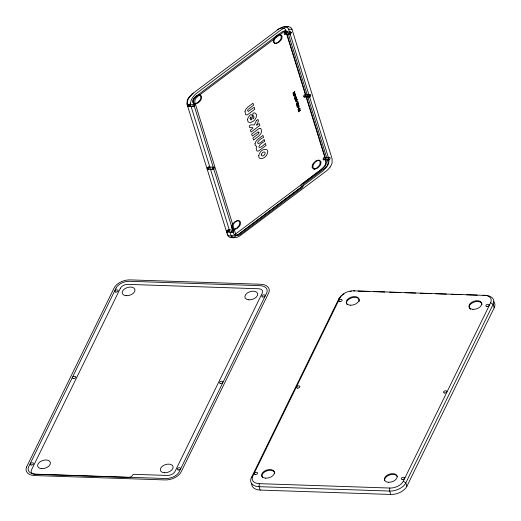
<?xml version="1.0" encoding="UTF-8"?>
<svg xmlns="http://www.w3.org/2000/svg" width="521" height="521" viewBox="0 0 521 521"><rect width="100%" height="100%" fill="white"/><g stroke="black" fill="none" stroke-linecap="round" stroke-linejoin="round"><path stroke-width="0.78" d="M494.201 307.755L493.12 304.362A13.051 7.965 -17.7 0 0 485.344 295.407L353.596 290.809A10.915 6.656 -17.7 0 0 340.102 297.621L252.77 476.174A10.915 6.656 -17.7 0 0 259.269 483.664L259.1 486.679L260.181 490.072L390.737 494.455A13.051 7.965 -17.7 0 0 406.875 486.301L494.201 307.755A13.051 7.965 -17.7 0 0 493.595 301.509M484.146 295.192A10.915 6.656 -17.7 0 1 490.645 302.681L403.319 481.228A10.915 6.656 -17.7 0 1 389.825 488.047L389.649 491.062L390.737 494.455M286.263 32.602L286.263 32.328A0.977 0.593 -17.7 0 0 285.795 31.866M490.645 302.681L493.12 304.362L405.794 482.915A13.051 7.965 -17.7 0 1 389.649 491.062L259.1 486.679A13.051 7.965 -17.7 0 1 251.324 477.724L338.657 299.171L340.102 297.621M404.166 478.806L404.882 477.347M251.324 477.724L252.77 476.174M188.394 104.701L188.218 104.89A2.839 1.732 -17.7 0 0 187.781 105.783L187.781 106.056A0.977 0.593 -17.7 0 0 188.25 106.518M189.266 106.024L189.442 105.835A2.839 1.732 -17.7 0 0 189.878 104.942L189.878 104.669A0.977 0.593 -17.7 0 0 189.41 104.207M284.779 32.361L284.603 32.549A2.839 1.732 -17.7 0 0 284.173 33.442L284.173 33.715A0.977 0.593 -17.7 0 0 284.635 34.178A1.029 0.625 -17.7 0 0 285.593 33.676M285.651 33.683L285.827 33.494A2.839 1.732 -17.7 0 0 286.263 32.602M207.846 167.501L207.664 167.69A2.839 1.732 -17.7 0 0 207.234 168.583L207.234 168.863A0.977 0.593 -17.7 0 0 207.703 169.318M208.713 168.824L208.895 168.635A2.839 1.732 -17.7 0 0 209.325 167.749L209.325 167.469A0.977 0.593 -17.7 0 0 208.856 167.007M304.231 95.161L304.056 95.35A2.839 1.732 -17.7 0 0 303.619 96.242L303.619 96.522A0.977 0.593 -17.7 0 0 304.088 96.978M305.104 96.483L305.28 96.3A2.839 1.732 -17.7 0 0 305.716 95.408L305.716 95.128A0.977 0.593 -17.7 0 0 305.247 94.666M227.293 230.308L227.117 230.49A2.839 1.732 -17.7 0 0 226.687 231.383L226.687 231.663A0.977 0.593 -17.7 0 0 227.149 232.125M228.165 231.63L228.341 231.441A2.839 1.732 -17.7 0 0 228.778 230.549L228.778 230.269A0.977 0.593 -17.7 0 0 228.309 229.813M323.684 157.967L323.502 158.15A2.839 1.732 -17.7 0 0 323.072 159.042L323.072 159.322A0.977 0.593 -17.7 0 0 323.541 159.784M324.55 159.289L324.733 159.1A2.839 1.732 -17.7 0 0 325.163 158.208L325.163 157.928A0.977 0.593 -17.7 0 0 324.694 157.472M193.447 104.786L193.18 105.053A2.839 1.732 -17.7 0 0 192.744 105.945L192.737 106.141A1.029 0.625 -17.7 0 0 193.206 106.694M194.138 106.271L194.405 106.004A2.839 1.732 -17.7 0 0 194.841 105.112L194.847 104.916M289.832 32.445L289.565 32.712A2.839 1.732 -17.7 0 0 289.129 33.605L289.122 33.8A1.029 0.625 -17.7 0 0 289.591 34.353M290.523 33.93L290.79 33.663A2.839 1.732 -17.7 0 0 291.226 32.771L291.232 32.576M212.9 167.586L212.627 167.86A2.839 1.732 -17.7 0 0 212.197 168.745L212.184 168.941M213.584 169.071L213.857 168.804A2.839 1.732 -17.7 0 0 214.287 167.912L214.3 167.723A1.029 0.625 -17.7 0 0 213.825 167.169M309.285 95.252L309.018 95.519A2.839 1.732 -17.7 0 0 308.582 96.411L308.569 96.6A1.029 0.625 -17.7 0 0 309.044 97.153M309.975 96.73L310.242 96.463A2.839 1.732 -17.7 0 0 310.679 95.571L310.685 95.382A1.029 0.625 -17.7 0 0 310.216 94.829M232.346 230.393L232.079 230.66A2.839 1.732 -17.7 0 0 231.643 231.552L231.637 231.741M233.037 231.878L233.304 231.604A2.839 1.732 -17.7 0 0 233.74 230.718L233.747 230.523A1.029 0.625 -17.7 0 0 233.278 229.969M328.738 158.052L328.464 158.319A2.839 1.732 -17.7 0 0 328.035 159.211L328.022 159.406M329.422 159.537L329.695 159.263A2.839 1.732 -17.7 0 0 330.125 158.377L330.138 158.182A1.029 0.625 -17.7 0 0 329.663 157.629M193.271 93.116L189.299 97.349A22.41 13.67 -17.7 0 0 187.586 100.853L187.13 103.275L187.358 105.209L190.719 105.327L230.881 235.004A10.57 6.447 -17.7 0 0 231.409 236.104C233.786 239.093 238.208 237.237 240.643 235.329L326.237 171.09A17.082 10.42 -17.7 0 0 330.053 167.013M282.226 28.994L196.632 93.233A17.082 10.42 -17.7 0 0 192.796 97.349A22.364 13.65 -17.7 0 0 190.966 100.892L190.51 103.106L190.719 105.327M294.248 93.682L294.612 93.415M294.235 94.19L293.883 94.444M294.645 94.972L295.016 94.705M294.632 95.48L294.293 95.727M297.836 105.288L298.207 105.014M297.83 105.796L297.491 106.043M277.582 29.84C279.738 27.952 284.492 26.545 285.742 30.12L325.905 159.797L325.716 163.438A18.736 11.429 -17.7 0 1 324.283 166.368L320.962 169.905L235.368 234.144C233.213 236.039 228.452 237.439 227.208 233.87M297.901 103.568L297.66 103.796A1.85 1.127 -17.7 0 0 297.595 104.135C297.595 106.212 295.544 104.487 296.95 104.259A0.742 0.456 -17.7 0 0 296.768 104.467L296.762 104.793M296.977 104.851C297.042 104.226 298.429 102.149 298.39 103.979A1.452 0.886 -17.7 0 1 297.986 104.526L298.11 103.659M295.746 101.041C295.707 102.429 294.56 99.589 296.963 100.045L297.048 99.153L297.374 100.195L296.299 100.39A0.677 0.417 -17.7 0 0 295.518 100.696M286.185 26.942L286.524 26.851A4.604 2.807 -17.7 0 1 288.373 26.649L290.744 27.457L291.988 29.319L332.151 158.996L332.033 163.008A22.292 13.598 -17.7 0 1 330.106 167.02M288.38 26.643L283.45 26.675L279.217 28.622L191.989 94.08L188.667 97.622A18.736 11.429 -17.7 0 0 187.228 100.553L187.046 104.193L227.521 234.886C228.289 237.869 232.105 237.83 234.496 237.7M231.122 237.556L234.235 236.957L237.283 235.218L322.877 170.979L326.849 166.746A22.41 13.67 -17.7 0 0 328.562 163.242L329.018 160.82L328.79 158.885L288.627 29.209L287.364 27.326L284.954 26.538M234.326 229.357L233.571 229.331A2.299 1.4 -17.7 0 1 232.9 229.214L231.715 227.977L231.832 225.762A11.39 6.949 -17.7 0 1 232.698 223.978L234.899 221.699L237.257 220.676A2.26 1.381 -17.7 0 1 237.823 220.637L238.625 220.67A2.299 1.4 -17.7 0 1 239.295 220.787L240.481 222.024L240.37 224.238A11.39 6.949 -17.7 0 1 239.497 226.016L237.296 228.302L234.938 229.325A2.26 1.381 -17.7 0 1 233.975 229.318A2.494 1.524 -17.7 0 1 233.46 229.142L233.03 228.849M319.073 160.286L318.272 160.26A2.26 1.381 -17.7 0 0 317.706 160.292L315.348 161.321L313.154 163.601A11.39 6.949 -17.7 0 0 312.281 165.378L312.164 167.599L313.349 168.837A2.299 1.4 -17.7 0 0 314.026 168.954L314.827 168.98A2.26 1.381 -17.7 0 0 315.394 168.947L317.751 167.918L319.946 165.639A11.39 6.949 -17.7 0 0 320.819 163.861L320.936 161.64L319.751 160.403A2.299 1.4 -17.7 0 0 319.073 160.286L319.047 160.286A2.24 1.368 -17.7 0 0 318.663 160.299A2.436 1.485 -17.7 0 0 318.155 160.39L316.944 160.859A5.405 3.302 -17.7 0 0 315.628 161.764L313.955 163.627A11.39 6.949 -17.7 0 0 313.082 165.411L312.965 167.625L314.15 168.863A2.299 1.4 -17.7 0 0 314.821 168.98M238.598 220.663L238.625 220.67A2.24 1.368 -17.7 0 0 238.208 220.683A2.436 1.485 -17.7 0 0 237.7 220.767L236.488 221.236A5.405 3.302 -17.7 0 0 235.173 222.141L233.499 224.01A11.39 6.949 -17.7 0 0 232.626 225.788L232.516 228.003A4.884 2.983 -17.7 0 0 233.024 228.856M288.627 29.209L291.988 29.319M284.375 31.078L286.14 31.136A2.149 1.309 -17.7 0 1 286.771 31.247L287.716 32.028A5.269 3.217 -17.7 0 1 287.879 32.406L328.041 162.083L327.93 164.154A10.654 6.499 -17.7 0 1 327.116 165.821L325.228 167.834L303.268 184.33A1.641 1.003 -17.7 0 0 302.89 185.17L302.994 186.388A5.431 3.315 -17.7 0 1 302.369 187.664L240.363 234.411A5.269 3.217 -17.7 0 1 239.849 234.769L238.175 235.466A2.149 1.309 -17.7 0 1 236.808 235.414L235.72 234.255L194.834 102.24L194.939 100.169A10.654 6.499 -17.7 0 1 195.753 98.502L197.641 96.489L283.235 32.25L285.423 31.201A2.149 1.309 -17.7 0 1 286.14 31.136M285.918 31.905L290.725 32.068M284.668 34.145L289.63 34.308M275.121 43.347A2.299 1.4 -17.7 0 1 274.45 43.23L273.264 41.993L273.382 39.778A11.39 6.949 -17.7 0 1 274.248 37.994L276.449 35.715L278.807 34.692A2.26 1.381 -17.7 0 1 279.373 34.653L280.005 34.679M280.174 34.679A2.299 1.4 -17.7 0 1 280.845 34.796L282.03 36.04L281.92 38.254A11.39 6.949 -17.7 0 1 281.047 40.032L278.846 42.318L276.488 43.341A2.26 1.381 -17.7 0 1 275.922 43.373L275.121 43.347A2.26 1.381 -17.7 0 0 275.687 43.315L278.045 42.292L280.174 40.124A11.384 6.942 -17.7 0 0 281.053 38.417L281.255 36.099M195.473 103.757A2.24 1.368 -17.7 0 1 195.088 103.712A2.494 1.524 -17.7 0 1 194.554 103.536L194.131 103.243A4.884 2.983 -17.7 0 1 193.623 102.396L193.727 100.182A11.39 6.949 -17.7 0 1 194.6 98.404L196.267 96.535A5.405 3.302 -17.7 0 1 197.589 95.63L198.801 95.167A2.436 1.485 -17.7 0 1 199.309 95.076A2.24 1.368 -17.7 0 1 199.725 95.063A2.299 1.4 -17.7 0 1 200.396 95.18L201.581 96.418L201.471 98.632A11.39 6.949 -17.7 0 1 200.598 100.416L198.397 102.696L196.039 103.725A2.26 1.381 -17.7 0 1 195.473 103.757L194.672 103.731A2.299 1.4 -17.7 0 1 194.001 103.614L192.816 102.37L192.926 100.156A11.39 6.949 -17.7 0 1 193.799 98.378L196 96.098L198.358 95.069A2.26 1.381 -17.7 0 1 198.924 95.037L199.55 95.056M194.34 104.408L189.377 104.239A1.029 0.625 -17.7 0 0 188.452 104.714M188.283 106.486L193.245 106.649M324.668 157.505L329.63 157.674M323.567 159.745L328.53 159.914M208.83 167.046L213.792 167.208A0.977 0.593 -17.7 0 0 212.939 167.599M227.182 232.086L232.145 232.255A0.977 0.593 -17.7 0 0 232.998 231.865M235.694 235.466L237.459 235.525M358.038 291.128L369.389 291.513M373.446 291.649L384.798 292.027M389.662 292.196L400.206 292.548M405.071 292.711L415.608 293.062M420.48 293.225L431.017 293.584M435.882 293.746L446.425 294.098M451.29 294.261L461.834 294.619M466.699 294.782L477.236 295.133M482.915 295.322L485.344 295.407M259.269 483.664L389.825 488.047M353.596 290.809L354.794 291.024M294.378 94.08L293.87 93.962A1.172 0.716 -17.7 0 0 293.688 94.119M294.782 95.369L294.267 95.252A1.172 0.716 -17.7 0 0 294.091 95.408M297.973 105.685L297.465 105.568A1.172 0.716 -17.7 0 0 297.283 105.724M294.124 93.773L294.632 93.897M294.521 95.063L295.029 95.187M297.712 105.379L298.22 105.496M235.069 235.362L233.962 234.196L193.07 102.181L193.18 100.11A10.654 6.499 -17.7 0 1 193.994 98.443L195.883 96.431L281.477 32.191L283.665 31.143A2.149 1.309 -17.7 0 1 285.026 31.188L285.957 31.97A5.269 3.217 -17.7 0 1 286.114 32.348L326.276 162.024L326.172 164.095A10.654 6.499 -17.7 0 1 325.358 165.763L323.469 167.775L301.503 184.265A1.641 1.003 -17.7 0 0 301.125 185.111L301.229 186.329A5.431 3.315 -17.7 0 1 300.604 187.606L238.598 234.352A5.269 3.217 -17.7 0 1 238.084 234.704L236.41 235.401A2.149 1.309 -17.7 0 1 235.049 235.355M403.319 481.228L405.794 482.915L406.875 486.301M281.236 36.014L280.051 34.77A2.299 1.4 -17.7 0 0 279.373 34.653M299.38 110.693L298.761 111.155M347.103 304.635A6.636 4.044 -17.7 0 1 352.255 297.68A6.636 4.044 -17.7 0 1 359.145 301.516M260.181 490.072A13.051 7.965 -17.7 0 1 251.734 483.364M338.657 299.171A13.051 7.965 -17.7 0 1 343.964 293.87M350.099 291.473A13.051 7.965 -17.7 0 1 351.343 291.239M384.654 480.583A6.636 4.044 -17.7 0 1 389.806 474.911A6.636 4.044 -17.7 0 1 397.276 476.559M262.519 477.575A6.636 4.044 -17.7 0 1 266.759 470.899A6.636 4.044 -17.7 0 1 274.749 473.237M470.509 309.35A6.636 4.044 -17.7 0 1 473.42 302.33A6.636 4.044 -17.7 0 1 482.049 304.414M280.096 34.679A2.247 1.368 -17.7 0 0 279.764 34.699A2.436 1.485 -17.7 0 0 279.249 34.783L278.038 35.252A5.405 3.302 -17.7 0 0 276.723 36.157L275.049 38.02A11.39 6.949 -17.7 0 0 274.183 39.804L274.066 42.019A4.884 2.983 -17.7 0 0 274.574 42.872L275.003 43.158A2.494 1.524 -17.7 0 0 275.537 43.334A2.24 1.368 -17.7 0 0 275.922 43.373M233.571 229.331A2.26 1.381 -17.7 0 0 234.137 229.299L236.495 228.276L238.696 225.99A11.39 6.949 -17.7 0 0 239.569 224.212L239.68 221.998L238.501 220.754A2.299 1.4 -17.7 0 0 237.823 220.637M314.026 168.954A2.26 1.381 -17.7 0 0 314.593 168.921L316.95 167.892L319.145 165.613A11.39 6.949 -17.7 0 0 320.018 163.828L320.135 161.614L318.95 160.377A2.299 1.4 -17.7 0 0 318.279 160.26M324.492 159.276A1.029 0.625 -17.7 0 1 323.567 159.791M323.743 157.974A1.029 0.625 -17.7 0 1 324.668 157.459M305.046 96.476A1.029 0.625 -17.7 0 1 304.114 96.991L309.083 97.114A0.977 0.593 -17.7 0 0 309.936 96.724M304.29 95.174A1.029 0.625 -17.7 0 1 305.221 94.659L310.177 94.868A0.977 0.593 -17.7 0 0 309.324 95.258M189.208 106.01A1.029 0.625 -17.7 0 1 188.276 106.525M284.844 32.374A1.029 0.625 -17.7 0 1 285.769 31.859M194.672 103.731A2.26 1.381 -17.7 0 0 195.238 103.692L197.596 102.67L199.797 100.39A11.39 6.949 -17.7 0 0 200.67 98.606L200.78 96.392L199.595 95.154A2.299 1.4 -17.7 0 0 198.924 95.037M232.386 230.399A0.977 0.593 -17.7 0 1 233.245 229.976L228.283 229.846A1.029 0.625 -17.7 0 0 227.358 230.315M232.105 232.294A1.029 0.625 -17.7 0 1 231.702 231.741M228.107 231.617A1.029 0.625 -17.7 0 1 227.176 232.132M328.777 158.058A0.977 0.593 -17.7 0 1 329.63 157.635M329.383 159.524A0.977 0.593 -17.7 0 1 328.523 159.947M328.49 159.954A1.029 0.625 -17.7 0 1 328.087 159.4M213.545 169.065A0.977 0.593 -17.7 0 1 212.692 169.488L207.729 169.286A1.029 0.625 -17.7 0 0 208.654 168.817M212.659 169.494A1.029 0.625 -17.7 0 1 212.255 168.934M207.905 167.515A1.029 0.625 -17.7 0 1 208.83 167M194.379 104.369A1.029 0.625 -17.7 0 1 194.782 104.923M193.486 104.799A0.977 0.593 -17.7 0 1 194.346 104.369M194.099 106.258A0.977 0.593 -17.7 0 1 193.239 106.688M290.764 32.028A1.029 0.625 -17.7 0 1 291.167 32.582M289.871 32.458A0.977 0.593 -17.7 0 1 290.731 32.028M290.484 33.924A0.977 0.593 -17.7 0 1 289.624 34.347M282.278 29.02A8.395 5.125 -17.7 0 1 286.166 26.89M250.106 118.677L250.777 119.791A1.068 0.651 -17.7 0 0 251.298 119.817L251.858 119.654L250.985 116.828A5.177 3.159 -17.7 0 0 250.132 118.534L250.106 118.677M293.232 94.496C295.948 95.818 295.622 90.361 293.232 94.496M293.629 95.786C296.449 97.03 295.954 91.618 293.629 95.786M296.827 106.102C299.406 107.456 299.36 101.94 296.833 106.037M298.435 111.155L298.624 111.904L300.461 110.165C299.79 110.706 298.898 109.612 298.442 111.09M254.984 143.737L255.29 145.528L256.645 146.31L256.195 148.446L256.918 151.025L258.488 151.077L266.049 145.405L265.43 143.412C256.84 151.989 256.775 144.91 264.811 141.412L264.193 139.413C255.603 147.99 255.537 140.917 263.574 137.42L262.955 135.421C260.148 137.85 255.726 139.635 254.984 143.737M247.534 119.7C247.377 124.786 254.215 121.901 255.368 118.879A12.602 7.691 -17.7 0 0 256.332 116.912L256.462 114.457L254.958 113.031A2.481 1.511 -17.7 0 0 253.851 112.985L252.965 113.194L252.789 115.721A1.068 0.651 -17.7 0 1 253.343 115.747L253.994 116.691A5.041 3.074 -17.7 0 1 253.102 118.703L251.923 114.835L250.354 114.783L248.732 116.658A12.621 7.698 -17.7 0 0 247.833 118.43L247.534 119.7M245.013 111.54L245.71 114.835L247.28 114.894L254.841 109.215L254.222 107.222L248.439 111.357A0.716 0.436 -17.7 0 1 248.087 111.37L247.612 110.387A3.51 2.143 -17.7 0 1 248.12 109.423L253.603 105.222L252.985 103.23L247.605 107.274L246.029 109.052A10.804 6.591 -17.7 0 0 245.202 110.739L245.013 111.54M258.924 132.634L258.891 132.888A3.51 2.143 -17.7 0 1 258.383 133.845L252.9 138.045L253.519 140.045L258.891 135.994L260.474 134.223A10.804 6.591 -17.7 0 0 261.301 132.529L261.477 130.712L260.793 128.433L259.224 128.381L251.663 134.053L252.281 136.053L258.058 131.917A0.716 0.436 -17.7 0 1 258.409 131.904L258.924 132.634M258.761 155.746C258.39 160.956 265.423 158.176 266.576 155.069A12.602 7.691 -17.7 0 0 267.54 153.096C269.364 147.3 261.177 149.032 259.94 152.842A12.602 7.691 -17.7 0 0 258.976 154.815L258.761 155.746M261.334 154.724C261.132 156.834 263.984 155.89 264.538 154.633A5.327 3.25 -17.7 0 0 265.15 153.382C265.645 151.142 262.558 151.885 261.978 153.278A5.327 3.25 -17.7 0 0 261.366 154.529L261.334 154.724M26.545 467.07L26.532 467.103A13.051 7.965 -17.7 0 0 34.536 475.543L165.085 479.926A13.051 7.965 -17.7 0 0 180.956 472.287L268.556 293.225A13.051 7.965 -17.7 0 0 260.78 284.271L130.23 279.888A13.051 7.965 -17.7 0 0 114.086 288.041L26.545 467.07M116.046 288.106L28.72 466.66A10.915 6.656 -17.7 0 0 35.22 474.143L165.776 478.525A10.915 6.656 -17.7 0 0 179.27 471.713L266.596 293.16A10.915 6.656 -17.7 0 0 260.096 285.677L129.547 281.288A10.915 6.656 -17.7 0 0 116.046 288.106M120.364 288.25L31.455 470.027A6.206 3.784 -17.7 0 0 35.154 474.286L128.459 477.418A3.211 1.96 -17.7 0 0 132.432 475.413L132.634 474.989A1.068 0.651 -17.7 0 1 133.956 474.325L167.28 475.445A6.206 3.784 -17.7 0 0 174.952 471.57L262.284 293.017A6.206 3.784 -17.7 0 0 258.585 288.758L128.036 284.375A6.206 3.784 -17.7 0 0 120.364 288.25M256.332 120.703L254.268 124.929L250.861 124.812L249.188 126.069L249.65 127.567L252.789 127.671L252.945 128.173L250.425 130.061L251.044 132.06L259.862 125.437L259.243 123.444L256.723 125.333L256.573 124.838L258.475 120.95L258.006 119.452L256.332 120.703M296.566 99.251L294.769 99.459L296.696 98.013L296.566 99.251M298.963 106.987L297.165 107.196L299.093 105.75L298.963 106.987M294.743 91.703L292.822 93.168L293.649 93.363L293.356 93.109L294.743 91.703M295.147 95.792L295.114 96.886L295.147 95.792M294.645 97.857L294.619 98.964L296.547 97.518L296.273 96.639L294.645 97.857M296.071 98.84L295.355 99.381L296.182 99.198L296.071 98.84M296.742 100.944L296.716 102.044L296.742 100.944M297.843 101.712L297.765 102.65L296.228 104.167L298.155 102.722L297.843 101.712M298.468 106.577L297.751 107.111L298.579 106.935L298.468 106.577M298.735 107.391L298.709 108.492L298.735 107.391M298.207 109.364L298.227 110.615L300.155 109.169L299.835 108.14L299.764 109.104L299.217 109.508L299.021 108.882L298.435 110.094L298.207 109.364M350.242 305.228A6.636 4.044 -17.7 0 0 359.021 299.08A6.636 4.044 -17.7 0 0 348.679 298.377A6.636 4.044 -17.7 0 0 350.242 305.228M486.888 306.543A1.713 1.042 -17.7 0 0 489.154 304.954A1.713 1.042 -17.7 0 0 486.484 304.772A1.713 1.042 -17.7 0 0 486.888 306.543M339.874 301.607A1.713 1.042 -17.7 0 0 342.134 300.018A1.713 1.042 -17.7 0 0 339.471 299.835A1.713 1.042 -17.7 0 0 339.874 301.607M297.576 388.08A1.713 1.042 -17.7 0 0 299.842 386.491A1.713 1.042 -17.7 0 0 297.172 386.308A1.713 1.042 -17.7 0 0 297.576 388.08M444.595 393.016A1.713 1.042 -17.7 0 0 446.862 391.427A1.713 1.042 -17.7 0 0 444.192 391.245A1.713 1.042 -17.7 0 0 444.595 393.016M402.303 479.483A1.713 1.042 -17.7 0 0 404.57 477.9A1.713 1.042 -17.7 0 0 401.899 477.718A1.713 1.042 -17.7 0 0 402.303 479.483M255.283 474.546A1.713 1.042 -17.7 0 0 257.55 472.964A1.713 1.042 -17.7 0 0 254.88 472.781A1.713 1.042 -17.7 0 0 255.283 474.546M388.366 482.29A6.636 4.044 -17.7 0 0 397.145 476.142A6.636 4.044 -17.7 0 0 386.803 475.445A6.636 4.044 -17.7 0 0 388.366 482.29M265.651 478.174A6.636 4.044 -17.7 0 0 274.437 472.026A6.636 4.044 -17.7 0 0 264.088 471.323A6.636 4.044 -17.7 0 0 265.651 478.174M472.951 309.35A6.636 4.044 -17.7 0 0 481.73 303.202A6.636 4.044 -17.7 0 0 471.388 302.499A6.636 4.044 -17.7 0 0 472.951 309.35M248.901 299.829A6.636 4.044 -17.7 0 0 257.68 293.681A6.636 4.044 -17.7 0 0 247.338 292.978A6.636 4.044 -17.7 0 0 248.901 299.829M41.602 468.653A6.636 4.044 -17.7 0 0 50.381 462.505A6.636 4.044 -17.7 0 0 40.039 461.801A6.636 4.044 -17.7 0 0 41.602 468.653M164.317 472.775A6.636 4.044 -17.7 0 0 173.096 466.627A6.636 4.044 -17.7 0 0 162.754 465.924A6.636 4.044 -17.7 0 0 164.317 472.775M31.234 465.032A1.713 1.042 -17.7 0 0 33.5 463.443A1.713 1.042 -17.7 0 0 30.83 463.26A1.713 1.042 -17.7 0 0 31.234 465.032M178.254 469.968A1.713 1.042 -17.7 0 0 180.52 468.379A1.713 1.042 -17.7 0 0 177.85 468.197A1.713 1.042 -17.7 0 0 178.254 469.968M220.546 383.495A1.713 1.042 -17.7 0 0 222.812 381.906A1.713 1.042 -17.7 0 0 220.142 381.73A1.713 1.042 -17.7 0 0 220.546 383.495M73.526 378.559A1.713 1.042 -17.7 0 0 75.792 376.97A1.713 1.042 -17.7 0 0 73.122 376.794A1.713 1.042 -17.7 0 0 73.526 378.559M115.818 292.086A1.713 1.042 -17.7 0 0 118.085 290.503A1.713 1.042 -17.7 0 0 115.421 290.321A1.713 1.042 -17.7 0 0 115.818 292.086M262.838 297.022A1.713 1.042 -17.7 0 0 265.104 295.44A1.713 1.042 -17.7 0 0 262.434 295.257A1.713 1.042 -17.7 0 0 262.838 297.022M126.193 295.707A6.636 4.044 -17.7 0 0 134.972 289.559A6.636 4.044 -17.7 0 0 124.63 288.862A6.636 4.044 -17.7 0 0 126.193 295.707"/></g></svg>
